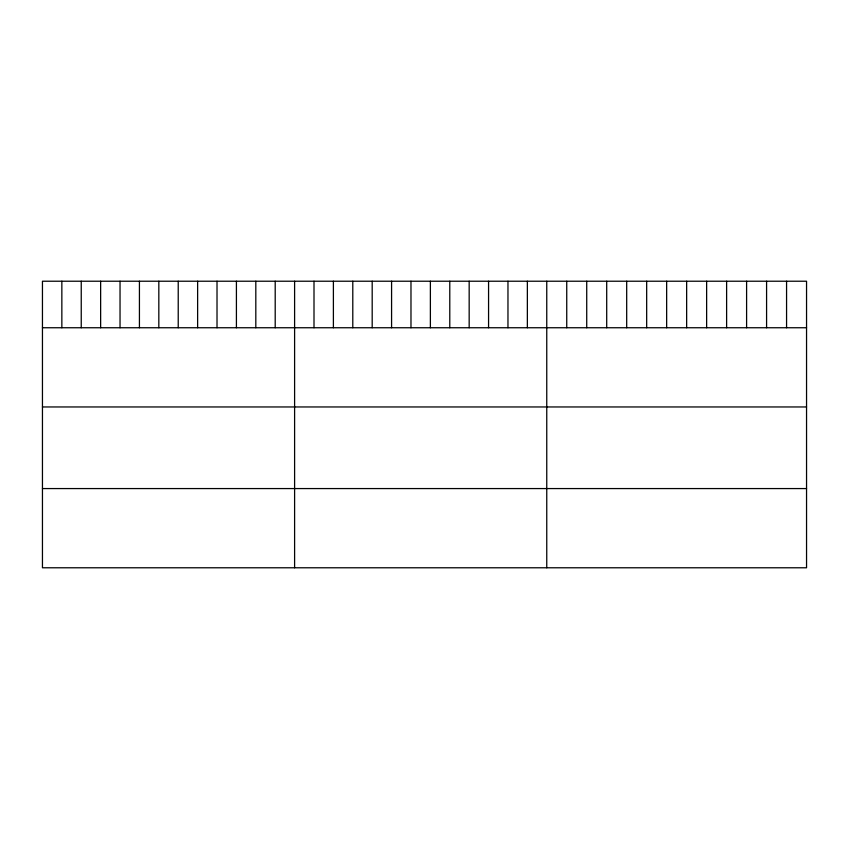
<?xml version="1.0" encoding="UTF-8"?>
<svg xmlns="http://www.w3.org/2000/svg" width="849" height="849" viewBox="0 0 849 849"><rect width="100%" height="100%" fill="white"/><g stroke="black" fill="none" stroke-linecap="round" stroke-linejoin="round"><path stroke-width="1.27" d="M806.55 327.746L806.55 567.779L42.45 567.779L42.45 281.221L806.55 281.221L806.55 327.746L42.45 327.746M42.45 406.958L806.55 406.958M42.45 488.568L806.55 488.568M786.567 281.221L786.567 327.746M766.583 281.221L766.583 327.746M746.6 281.221L746.6 327.746M726.617 281.221L726.617 327.746M706.633 281.221L706.633 327.746M686.65 281.221L686.65 327.746M666.656 281.221L666.656 327.746M646.673 281.221L646.673 327.746M626.689 281.221L626.689 327.746M606.706 281.221L606.706 327.746M586.723 281.221L586.723 327.746M566.739 281.221L566.739 327.746M546.756 281.221L546.756 567.779M527.356 281.221L527.356 327.746M507.967 281.221L507.967 327.746M488.568 281.221L488.568 327.746M469.168 281.221L469.168 327.746M449.779 281.221L449.779 327.746M430.379 281.221L430.379 327.746M410.98 281.221L410.98 327.746M391.58 281.221L391.58 327.746M372.191 281.221L372.191 327.746M352.791 281.221L352.791 327.746M333.392 281.221L333.392 327.746M314.003 281.221L314.003 327.746M294.603 281.221L294.603 567.779M275.203 281.221L275.203 327.746M255.814 281.221L255.814 327.746M236.415 281.221L236.415 327.746M217.015 281.221L217.015 327.746M197.626 281.221L197.626 327.746M178.226 281.221L178.226 327.746M158.827 281.221L158.827 327.746M139.427 281.221L139.427 327.746M120.038 281.221L120.038 327.746M100.638 281.221L100.638 327.746M81.239 281.221L81.239 327.746M61.85 281.221L61.85 327.746"/></g></svg>
